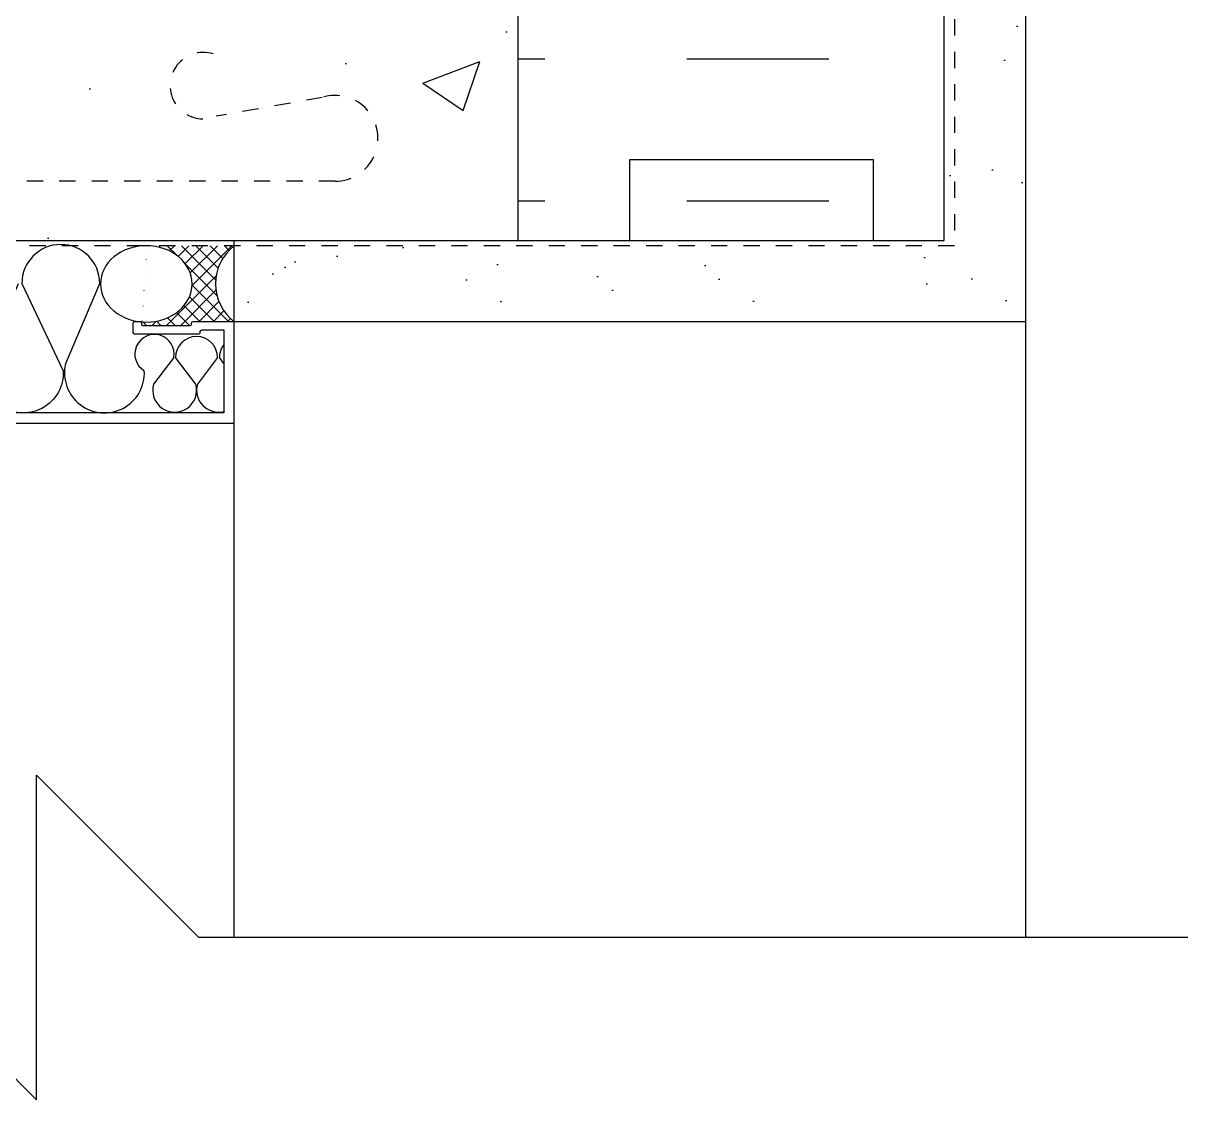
# Model space of a CAD drawing. Header units: inches. Extents: x 2794 to 3003, y 375 to 415.
# Drawn here: x 2995.46 to 3002.63, y 389.01 to 395.64 of the extents above; entities that cross this region are included whole.
import ezdxf

# ---------------------------------------------------------------- set-up
doc = ezdxf.new("R2010")
doc.units = ezdxf.units.IN
doc.header["$LTSCALE"] = 0.5
doc.header["$MEASUREMENT"] = 0
doc.linetypes.add('DASHED2', pattern=[0.375, 0.25, -0.125])
for name, color, linetype in [('HATCH', 12, 'CONTINUOUS'), ('LINE18', 9, 'CONTINUOUS'), ('line25', 2, 'CONTINUOUS'), ('LINE50', 5, 'CONTINUOUS'), ('LINE9', 9, 'CONTINUOUS')]:
    doc.layers.add(name, color=color, linetype=linetype)

msp = doc.modelspace()

# ---------------------------------------------------------------- hatches: boundary and pattern name
at = {"layer": 'HATCH'}
h = msp.add_hatch(dxfattribs=at)
h.set_pattern_fill('AR-CONC', color=256, scale=0.5)
h.set_pattern_definition([(49.99999999999999, (68.79852683998934, 0), (3.586300913003767, -0.3137606749129755), [0.375, -4.125]), (355, (68.79852683998934, 0), (-0.693756668065, 3.760960668500059), [0.3, -3.3]), (100.45144446, (69.09738524498934, -0.02614672), (2.89254423363556, 3.447199954843147), [0.3187009599999999, -3.505710559999999]), (46.18420000000002, (68.79852683998934, 1), (5.336206653357862, -0.8275964039653827), [0.5624999999999998, -6.187499999999998]), (96.63563549, (69.24321056498934, 0.931033465), (4.673309728371142, 4.870593003872752), [0.47805171, -5.258568799999999]), (351.1841639899999, (68.79852683998934, 1), (4.673309725273866, 4.870593001349951), [0.45, -4.950000005]), (21, (69.29852683998934, 0.75), (2.984535260592308, -2.013094453326694), [0.375, -4.125]), (326.0000000000001, (69.29852683998934, 0.75), (1.216576659607909, 3.625750225234265), [0.3, -3.3]), (71.45144474, (69.54723810998934, 0.58224213), (4.201111883649856, 1.612655764031769), [0.31870095, -3.50571056]), (37.50000000000001, (68.79852683998934, 0), (0.06079927658645334, 1.664469269156557), [0, -3.26, 0, -3.35, 0, -3.3125]), (7.499999999999999, (68.79852683998934, 0), (1.315347687210743, 1.972058559411801), [0, -1.91, 0, -3.185, 0, -1.2625]), (327.5, (67.68352683998934, 0), (2.669112180862045, -0.1127743586718988), [0, -1.25, 0, -3.9, 0, -5.175]), (317.5, (67.18352683998934, 0), (2.915930846711931, 0.5005249116615886), [0, -1.625, 0, -2.59, 0, -3.675])])
h.paths.add_polyline_path([(2995.502597307035, 411.4361074541913), (2994.634333554643, 412.3043712065829), (2992.509333554642, 412.3043712065829), (2992.509333554642, 410.2153526880131, 0.06439757034057354), (2992.619337174756, 410.1493931627494), (2992.709337174756, 410.1493931627564), (2992.709337174759, 410.1076671028322, -0.2490694201798123), (2992.819337174775, 409.9005439510627), (2992.819337174779, 409.8330439510526, -0.4142135623890151), (2992.756837174779, 409.7705439510493), (2992.709337174781, 409.7705439510493), (2992.709337174786, 409.7005439510493), (2992.814337174771, 409.7005439510493, 0.1004604156430542), (2993.208035644842, 409.7577067068982, -0.6014354320810742), (2993.327539115063, 409.6528233644731, 0.6140896572139531), (2993.742987561027, 409.3015783167932, -0.1036531844251886), (2993.894251664761, 409.724570386044, 0.1783296877140468), (2993.737619268928, 409.8657327959223, -1), (2993.901047840357, 410.2742558699839, -0.1279936192056349), (2994.203136189873, 410.0516069395853, -0.2793052290923339), (2995.335884762854, 410.122322370094, -0.02086936547805157), (2995.502597307035, 410.1298463418942)])
h.paths.add_polyline_path([(2998.509333554642, 412.3043712065829), (2996.634333554643, 412.3043712065829), (2995.634333554643, 413.3043712065829), (2995.634333554643, 411.3043712065829), (2995.502597307035, 411.4361074541913), (2995.502597307035, 410.1298463418942, -0.0836030058822313), (2996.157926713014, 410.0217686024047, -0.7355925422309603), (2996.145141842579, 409.5637220252653, 0.09942766815358958), (2996.038196962756, 409.5090389114011), (2996.481820246464, 409.101314646791, 0.03592783537867676), (2996.503371941905, 409.1394173336219, 0.05315652255460889), (2996.669211396121, 409.753498965534, -0.2443795113555345), (2997.117619268928, 410.274255869984, -1), (2997.281047840357, 409.8657327959223, 2.182094824735542), (2997.691127994222, 409.6528233644732, -0.6014354320786587), (2997.810631464443, 409.7577067068981, 0.100460415643008), (2998.204329934513, 409.7005439510493), (2998.309329934499, 409.7005439510493), (2998.309329934503, 409.7705439510493), (2998.261829934505, 409.7705439510493, -0.4142135623890176), (2998.199329934505, 409.8330439510526), (2998.199329934509, 409.9005439510627, -0.2490694201798121), (2998.309329934525, 410.1076671028322), (2998.309329934528, 410.1493931627564), (2998.399329934528, 410.1493931627494, 0.06439757034057352), (2998.509333554642, 410.2153526880131)])
h.paths.add_polyline_path([(2998.509333554642, 396.3933897251527, 0.06439757034043084), (2998.399329934528, 396.4593492504163), (2998.309329934528, 396.4593492504094), (2998.309329934525, 396.5010753103335, -0.2490694201798122), (2998.199329934509, 396.708198462103), (2998.199329934505, 396.7756984621131, -0.4142135623888804), (2998.261829934505, 396.8381984621165), (2998.309329934503, 396.8381984621165), (2998.309329934499, 396.9081984621165), (2998.204329934513, 396.9081984621165, 0.1004604156415685), (2997.810631464448, 396.8510357062696, -0.6014354321037615), (2997.691127994221, 396.9559190486926, 2.182094824738525), (2997.281047840357, 396.7430096172436, -1), (2997.117619268928, 396.3344865431819, -0.2443795113554952), (2996.669211396121, 396.8552434476318, 0.05315652255454582), (2996.503371941906, 397.4693250795432, 0.2232530870846585), (2996.303044158517, 397.6341789304851), (2996.28342582658, 397.6384903231814, 0.9554715931216765), (2996.145141842579, 397.0450203879012, -0.7355925422351507), (2996.157926713014, 396.5869738107611, -0.0147415785829756), (2996.04531330517, 396.5520412701785), (2995.502597307035, 396.0532431020964), (2995.502597307035, 396.4788960712715, -0.08190740721166595), (2994.860740396271, 396.5869738107612, -0.7355925422303662), (2994.873525266706, 397.0450203879004, 0.9554715931517918), (2994.735241282704, 397.6384903231814), (2993.419337174817, 397.3493026706335, 0.1963228336434864), (2992.970206250458, 397.0030429505052, -0.1889729320632922), (2992.814337174771, 396.9081984621165), (2992.709337174786, 396.9081984621165), (2992.709337174781, 396.8381984621165), (2992.756837174779, 396.8381984621165, -0.4142135623888804), (2992.819337174779, 396.7756984621131), (2992.819337174775, 396.708198462103, -0.2490694201798122), (2992.709337174759, 396.5010753103335), (2992.709337174756, 396.4593492504094), (2992.619337174756, 396.4593492504163, 0.06439757034043102), (2992.509333554642, 396.3933897251527), (2992.509333554642, 394.3043712065829), (2998.509333554642, 394.3043712065829)])
h.paths.add_polyline_path([(2993.893284657727, 396.3315495417224, -0.9813105716390302), (2993.737619268928, 396.7430096172435, 0.005676198630661833), (2993.74401901068, 396.7456544837351, 0.1015234794703084)], flags=16)
h.paths.add_polyline_path([(2994.603362249564, 396.3684817206785, -1), (2994.978362249564, 396.3684817206785, -1)], flags=16)
h.paths.add_polyline_path([(2996.04531330517, 396.5520412701785, -0.06877666416796079), (2995.502597307035, 396.4788960712715), (2995.502597307035, 396.0532431020964)], flags=17)
h.paths.add_polyline_path([(2998.509333554642, 406.085735214086, 0.08241458984435476), (2998.365996601173, 406.1648416906551, -0.3178372451770534), (2998.199329934509, 406.400543951036), (2998.199329934506, 406.4680439510461, -0.4142135623888782), (2998.261829934506, 406.5305439510495), (2998.309329934291, 406.5305439510495), (2998.309329934296, 406.6005439510495), (2998.204329934344, 406.6005439510495), (2998.204329934344, 407.100543951065, -0.03653717781494083), (2998.060330058339, 407.1243466245751), (2995.849946534503, 407.6057190932685, -0.8990038649736034), (2995.89846233939, 408.0605439510493), (2997.494603974431, 408.0605439510495, -0.09784354240304702), (2998.100727791954, 407.9288729770856, 0.1246727099834499), (2998.204329934428, 407.9005439510494), (2998.204329934428, 408.4005439510494, 0.1246727099828357), (2998.100727791955, 408.3722149250136, -0.09784354240407545), (2997.494603974425, 408.2405439510494), (2995.89846233939, 408.2405439510495, -0.8972920715064665), (2995.849094811686, 408.6951833225061), (2998.060330058344, 409.1767412775249, -0.03653717785632807), (2998.204329934513, 409.2005439510493), (2998.204329934513, 409.7005439510493, 0.1889729320629634), (2998.048460858826, 409.6056994626607, -0.196322833644215), (2997.599329934465, 409.2594397425318), (2996.277474365636, 408.9689441762775, -0.057794690627267), (2995.509333554642, 408.8798576861843, -0.05779469062720283), (2994.741192743648, 408.9689441762775), (2993.419337174819, 409.2594397425318, -0.1963228336441995), (2992.970206250458, 409.6056994626607, 0.1889729320629852), (2992.814337174771, 409.7005439510493), (2992.814337174771, 409.2005439510493, -0.03653717785632315), (2992.95833705094, 409.1767412775249), (2995.168720574782, 408.6953688088303, -0.8990038649733391), (2995.120204769894, 408.2405439510495), (2993.524063134859, 408.2405439510494, -0.09784354240415952), (2992.917939317329, 408.3722149250138, 0.1246727099822073), (2992.814337174856, 408.4005439510494), (2992.814337174856, 407.9005439510494, 0.124672709983402), (2992.91793931733, 407.9288729770856, -0.09784354240306348), (2993.524063134853, 408.0605439510495), (2995.120204769894, 408.0605439510493, -0.8972920715064903), (2995.169572297598, 407.6059045795927), (2992.958337050945, 407.1243466245751, -0.03653717781492985), (2992.814337174941, 407.100543951065), (2992.814337174941, 406.6005439510495), (2992.709337174988, 406.6005439510495), (2992.709337174993, 406.5305439510495), (2992.756837174778, 406.5305439510495, -0.4142135623888782), (2992.819337174778, 406.4680439510461), (2992.819337174775, 406.400543951036, -0.3178372451770513), (2992.652670508111, 406.1648416906551, 0.08241458984435485), (2992.509333554642, 406.085735214086), (2992.509333554642, 400.5230071990798, 0.0824145898443328), (2992.652670508111, 400.4439007225107, -0.3178372451770369), (2992.819337174775, 400.2081984621298), (2992.819337174778, 400.1406984621197, -0.4142135623888824), (2992.756837174778, 400.0781984621163), (2992.709337174993, 400.0781984621163), (2992.709337174988, 400.0081984621163), (2992.814337174941, 400.0081984621163), (2992.814337174941, 399.5081984621007, -0.03653717781369149), (2992.95833705094, 399.4843957885918), (2995.168720574782, 399.0030233198971, -0.8990038649726155), (2995.120204769894, 398.5481984621164), (2993.524063134859, 398.5481984621163, -0.0978435424041571), (2992.917939317329, 398.6798694360806, 0.1246727099822255), (2992.814337174856, 398.7081984621163), (2992.814337174856, 398.2081984621163, 0.1246727099833687), (2992.91793931733, 398.2365274881524, -0.0978435424030535), (2993.524063134853, 398.3681984621163), (2995.120204769894, 398.3681984621162, -0.8972920715072971), (2995.169572297598, 397.9135590906595), (2992.958337050945, 397.4320011356419, -0.03653717785757225), (2992.814337174771, 397.4081984621164), (2992.814337174771, 396.9081984621166, 0.1889729320630345), (2992.970206250458, 397.0030429505053, -0.1963228336437238), (2993.419337174818, 397.3493026706337), (2994.741192743644, 397.6397982368874, -0.0577946906275801), (2995.509333554643, 397.7288847269816, -0.05779469062764001), (2996.277474365642, 397.639798236887), (2996.303044158517, 397.6341789304851), (2997.599329934467, 397.3493026706335, -0.1963228336434885), (2998.048460858826, 397.0030429505052, 0.188972932062945), (2998.204329934513, 396.9081984621166), (2998.204329934513, 397.4081984621164, -0.03653717785757098), (2998.060330058339, 397.4320011356419), (2995.849946534503, 397.9133736043355, -0.8990038649725172), (2995.89846233939, 398.3681984621162), (2997.494603974431, 398.3681984621163, -0.0978435424030578), (2998.100727791954, 398.2365274881524, 0.1246727099833467), (2998.204329934428, 398.2081984621163), (2998.204329934428, 398.7081984621163, 0.1246727099821904), (2998.100727791955, 398.6798694360807, -0.09784354240416165), (2997.494603974425, 398.5481984621163), (2995.89846233939, 398.5481984621164, -0.8972920715073629), (2995.849094811686, 399.002837833573), (2998.060330058344, 399.4843957885918, -0.03653717781369576), (2998.204329934344, 399.5081984621007), (2998.204329934344, 400.0081984621163), (2998.309329934296, 400.0081984621163), (2998.309329934291, 400.0781984621163), (2998.261829934506, 400.0781984621163, -0.4142135623888824), (2998.199329934506, 400.1406984621197), (2998.199329934509, 400.2081984621298, -0.3178372451769536), (2998.365996601173, 400.4439007225106, 0.0824145898443419), (2998.509333554642, 400.5230071990798)])
h = msp.add_hatch(dxfattribs=at)
h.set_pattern_fill('AR-SAND', color=256, scale=0.5)
h.set_pattern_definition([(37.50000000000001, (272.3712969950066, -147.0838724820486), (-0.03149667905480408, 0.9634118845065793), [0, -0.76, 0, -0.85, 0, -0.8125]), (7.499999999999999, (272.3712969950066, -147.0838724820486), (0.8848883526338636, 1.41107303261487), [0, -0.41, 0, -0.685, 0, -0.2625]), (327.5, (271.7562969950068, -147.0838724820486), (1.557070930875748, 0.002829526768482471), [0, -0.25, 0, -0.9, 0, -1.175]), (317.5, (271.7562969950068, -147.0838724820486), (1.503063302286147, 0.4388377824671247), [0, -0.125, 0, -0.59, 0, -0.675])])
h.paths.add_polyline_path([(3001.634333554642, 394.3043712065825), (3001.134333554642, 394.3043712065825), (2996.759299904321, 394.3043712065827), (2996.759299904321, 393.8045155764391), (3001.634333554642, 393.8043712065825)])
h.paths.add_polyline_path([(3001.634333554642, 412.3043712065829), (3001.134333554641, 412.3043712065829), (3001.134333554642, 405.0341859822698), (3001.134333554642, 395.8043712065825), (3001.134333554642, 394.3043712065825), (3001.634333554642, 394.3043712065825)])
h = msp.add_hatch(dxfattribs=at)
h.set_pattern_fill('INSUL', color=256, scale=7, style=0)
h.set_pattern_definition([(180, (5924.670915266126, -2.705142856128703), (0, 2.625), []), (180, (5924.670915266126, -1.830142856128703), (0, 2.625), [0.875, -0.875]), (180, (5924.670915266126, -0.9551428561287025), (0, 2.625), [0.875, -0.875])])
h.paths.add_polyline_path([(3001.134333554642, 394.3043712065829), (2998.509333554642, 394.3043712065828), (2998.509333554642, 412.3043712065829), (3001.134333554642, 412.3043712065829)])
h = msp.add_hatch(dxfattribs=at)
h.set_pattern_fill('ANSI37', color=256, scale=0.5)
h.set_pattern_definition([(45, (272.3712969950066, -147.0838724820486), (-0.04419417382415922, 0.04419417382415922), []), (135, (272.3712969950066, -147.0838724820486), (-0.04419417382415922, -0.04419417382415922), [])])
edge = h.paths.add_edge_path()
edge.add_line((2996.759299904321, 394.2731212065826), (2996.224386340169, 394.2731212065826))
edge.add_ellipse((2996.216920871406, 394.037669982302), major_axis=(0.2825336774749303, 0), ratio=0.8336473878611741, start_angle=623.0829798558104, end_angle=808.4858808845431, ccw=False)
edge.add_arc((2996.179299904321, 393.7945193522401), 0.009999999999875442, 0, 68.93084636959458, ccw=False)
edge.add_line((2996.189299904321, 393.7945193522401), (2996.189299904321, 393.7895193522401))
edge.add_arc((2996.199299904321, 393.7895193522401), 0.01000000000010282, 180, 270)
edge.add_line((2996.199299904321, 393.77951935224), (2996.484299904321, 393.77951935224))
edge.add_arc((2996.484299904321, 393.7895193522399), 0.00999999999993584, 270, 360)
edge.add_line((2996.494299904321, 393.7895193522399), (2996.494299904321, 393.7945193522399))
edge.add_arc((2996.504299904321, 393.7945193522399), 0.01000000000010548, 90, 180, ccw=False)
edge.add_line((2996.504299904321, 393.80451935224), (2996.759299904321, 393.80451935224))
edge.add_arc((2996.937929507535, 394.0388202794112), 0.2946276626821766, 127.3216770494383, 232.6783229505348, ccw=False)

# ---------------------------------------------------------------- linework, layer by layer
at = {"layer": 'HATCH', "color": 4, "linetype": 'DASHED2', "ltscale": 0.5}
for p, q in [((3001.196833554642, 405.0676561593968), (3001.196833554642, 394.2731212065826)), ((3001.196833554642, 394.2731212065826), (2995.479984780206, 394.2731212065826))]:
    msp.add_line(p, q, dxfattribs=at)
at = {"layer": 'HATCH'}
for p, q in [((2995.719264036297, 393.5443078743998), (2995.929962637085, 394.0405898875923)), ((3001.634333554642, 393.8043712065825), (3001.634333554643, 390.0128938715333)), ((2996.385965578093, 393.5838236079686), (2996.261620578868, 393.4211605317671)), ((2996.521489641168, 393.4211605317671), (2996.396665291816, 393.5837465229873)), ((2996.656534354116, 393.5837465229873), (2996.532189354891, 393.4210834467858)), ((2996.694299904321, 393.5484156924389), (2996.667234067839, 393.583669438006)), ((2996.759299904321, 390.0128938713701), (2996.759299904321, 393.1795193522374))]:
    msp.add_line(p, q, dxfattribs=at)
msp.add_lwpolyline([(2995.929962637085, 394.0405898875923, 1), (2995.450078326517, 394.0405898875923), (2995.704796354504, 393.5023882642364, -1.151765177323539), (2995.219621218511, 393.5441655262777), (2995.430319819299, 394.0404475394702)], format="xyb", dxfattribs=at)
for centre, radius, start, end in [((2996.267118152789, 393.6058888839674), 0.1208783971866071, 349.482192991432, 238.7663541856002), ((2996.526599822966, 393.5837465229873), 0.1299345311499565, 0, 180), ((2996.79710941749, 393.5837465229873), 0.1299345311499565, 142.3016256128969, 180), ((2995.958890299923, 393.4890284963434), 0.2459198159109607, 167.0096944087085, 3.147381455981426), ((2996.391555110018, 393.383448156853), 0.1352967316930542, 163.815085736205, 16.18491426379499), ((2996.662123886041, 393.3833710718717), 0.1352967316930542, 163.815085736205, 283.7578014415054)]:
    msp.add_arc(centre, radius, start, end, dxfattribs=at)
at = {"layer": 'LINE18'}
msp.add_lwpolyline([(2995.000913707322, 393.1795193522388), (2996.759299904321, 393.1795193522374), (2996.759299904321, 393.80451935224), (2996.504299904321, 393.80451935224, 0.414213562373043), (2996.494299904321, 393.7945193522401), (2996.494299904321, 393.7895193522401, -0.414213562372991), (2996.484299904321, 393.77951935224), (2996.199299904321, 393.77951935224, -0.4142135623731992), (2996.189299904321, 393.7895193522399), (2996.189299904321, 393.7945193522399, 0.4142135623731992), (2996.179299904321, 393.8045193522399), (2996.144299904321, 393.8045193522399, 0.4142135623730951), (2996.134299904321, 393.7945193522399), (2996.134299904321, 393.73951935224, 0.4142135623730951), (2996.144299904321, 393.72951935224), (2996.539299904321, 393.72951935224, 0.4142135623730951), (2996.549299904321, 393.73951935224), (2996.549299904321, 393.74451935224, -0.4142135623730951), (2996.559299904321, 393.75451935224), (2996.694299904321, 393.75451935224), (2996.694299904321, 393.2445193522402), (2995.125996171396, 393.2445193522402)], format="xyb", dxfattribs=at)
at = {"layer": 'line25'}
msp.add_line((2998.509333554642, 394.3043712065829), (2998.509333554642, 412.3043712065829), dxfattribs=at)
at = {"layer": 'line25', "color": 12}
msp.add_arc((2996.937929507535, 394.0388202794112), 0.2946276626821576, 127.3216770494249, 232.6783229505424, dxfattribs=at)
at = {"layer": 'line25', "color": 12, "extrusion": (0, 0, -1)}
msp.add_ellipse((2996.216920871406, 394.037669982302), major_axis=(0.2825336774749303, 0), ratio=0.8336473878611741, start_param=-10.99557428756428, end_param=-4.71238898038469, dxfattribs=at)
at = {"layer": 'LINE50'}
for p, q in [((3001.134333554642, 394.3043712065829), (3001.134333554642, 412.3043712065829)), ((2999.196833554642, 394.3043712065829), (3000.696833554642, 394.3043712065829))]:
    msp.add_line(p, q, dxfattribs=at)
at = {"layer": 'LINE50', "linetype": 'DASHED2', "ltscale": 0.5}
for p, q in [((2997.301577115019, 395.1870406076461), (2996.646536456762, 395.0705403626026)), ((2997.380801881487, 394.669700023853), (2992.884333554641, 394.669700023853))]:
    msp.add_line(p, q, dxfattribs=at)
at = {"layer": 'LINE50'}
msp.add_lwpolyline([(2998.509333554642, 394.3043712065829), (2999.196833554642, 394.3043712065829), (2999.196833554642, 394.8043712065829), (3000.696833554642, 394.8043712065829), (3000.696833554642, 394.3043712065829), (3001.134333554642, 394.3043712065829)], dxfattribs=at)
at = {"layer": 'LINE50', "linetype": 'DASHED2', "ltscale": 0.5}
for centre, radius, start, end in [((2996.567840055853, 395.259234174855), 0.204446761525902, 72.81923530579519, 292.6390026401251), ((2997.379952543888, 394.9343064308239), 0.2646077700756188, 270.1839082177189, 107.2291928622912)]:
    msp.add_arc(centre, radius, start, end, dxfattribs=at)
at = {"layer": 'LINE9'}
for p, q in [((3001.634333554642, 412.3043712065829), (3001.634333554642, 393.8043712065825)), ((2992.509333554642, 394.3043712065829), (2998.509333554642, 394.3043712065829)), ((2996.759299904321, 393.80451935224), (2996.759299904321, 394.3043712065827)), ((3001.634333554642, 393.8043712065825), (2996.759299904321, 393.8043712065825)), ((2995.540584921709, 389.0128938713293), (2995.540584921709, 391.0128938713293)), ((2995.540584921709, 391.0128938713293), (2996.540584921709, 390.0128938713293)), ((2995.540584921709, 389.0128938713293), (2994.540584921709, 390.0128938713293)), ((3002.634333554642, 390.0128938715668), (2996.540584921676, 390.0128938713627))]:
    msp.add_line(p, q, dxfattribs=at)

doc.saveas('drawing.dxf')
